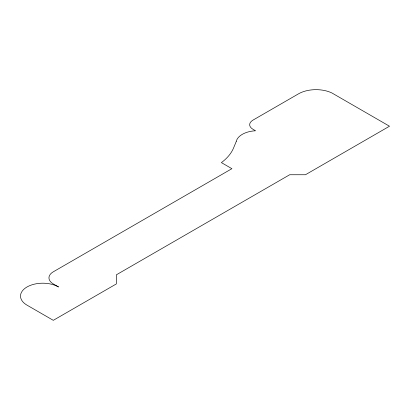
<?xml version="1.0" encoding="UTF-8"?>
<svg xmlns="http://www.w3.org/2000/svg" width="410" height="410" viewBox="0 0 410 410"><rect width="100%" height="100%" fill="white"/><g stroke="black" fill="none" stroke-linecap="round" stroke-linejoin="round"><path stroke-width="0.61" d="M236.221 141.563L233.649 147.764A66.779 38.555 0 0 1 221.395 162.616L231.901 168.684L53.295 271.804A14.857 8.579 0 0 0 53.295 283.935L58.548 286.969A22.289 12.869 0 0 0 27.029 286.969A22.289 12.869 0 0 0 27.029 305.163L53.295 320.328L116.332 283.935L116.332 274.833L289.691 174.747L305.45 174.747L389.5 126.224L331.89 92.962A24.846 14.345 0 0 0 298.644 93.757L252.919 120.156A11.142 6.432 0 0 0 252.919 129.258L255.543 130.769A21.325 12.31 0 0 0 236.221 141.563"/></g></svg>
